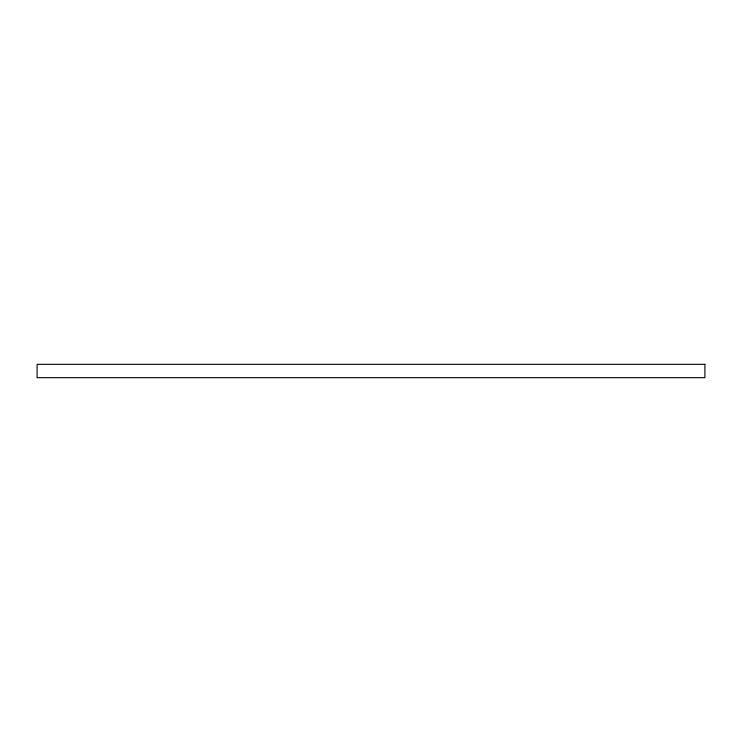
<?xml version="1.0" encoding="UTF-8"?>
<svg xmlns="http://www.w3.org/2000/svg" width="742" height="742" viewBox="0 0 742 742"><rect width="100%" height="100%" fill="white"/><g stroke="black" fill="none" stroke-linecap="round" stroke-linejoin="round"><path stroke-width="1.11" d="M704.9 364.322L37.1 364.322L37.1 377.678L704.9 377.678L704.9 364.322"/></g></svg>
